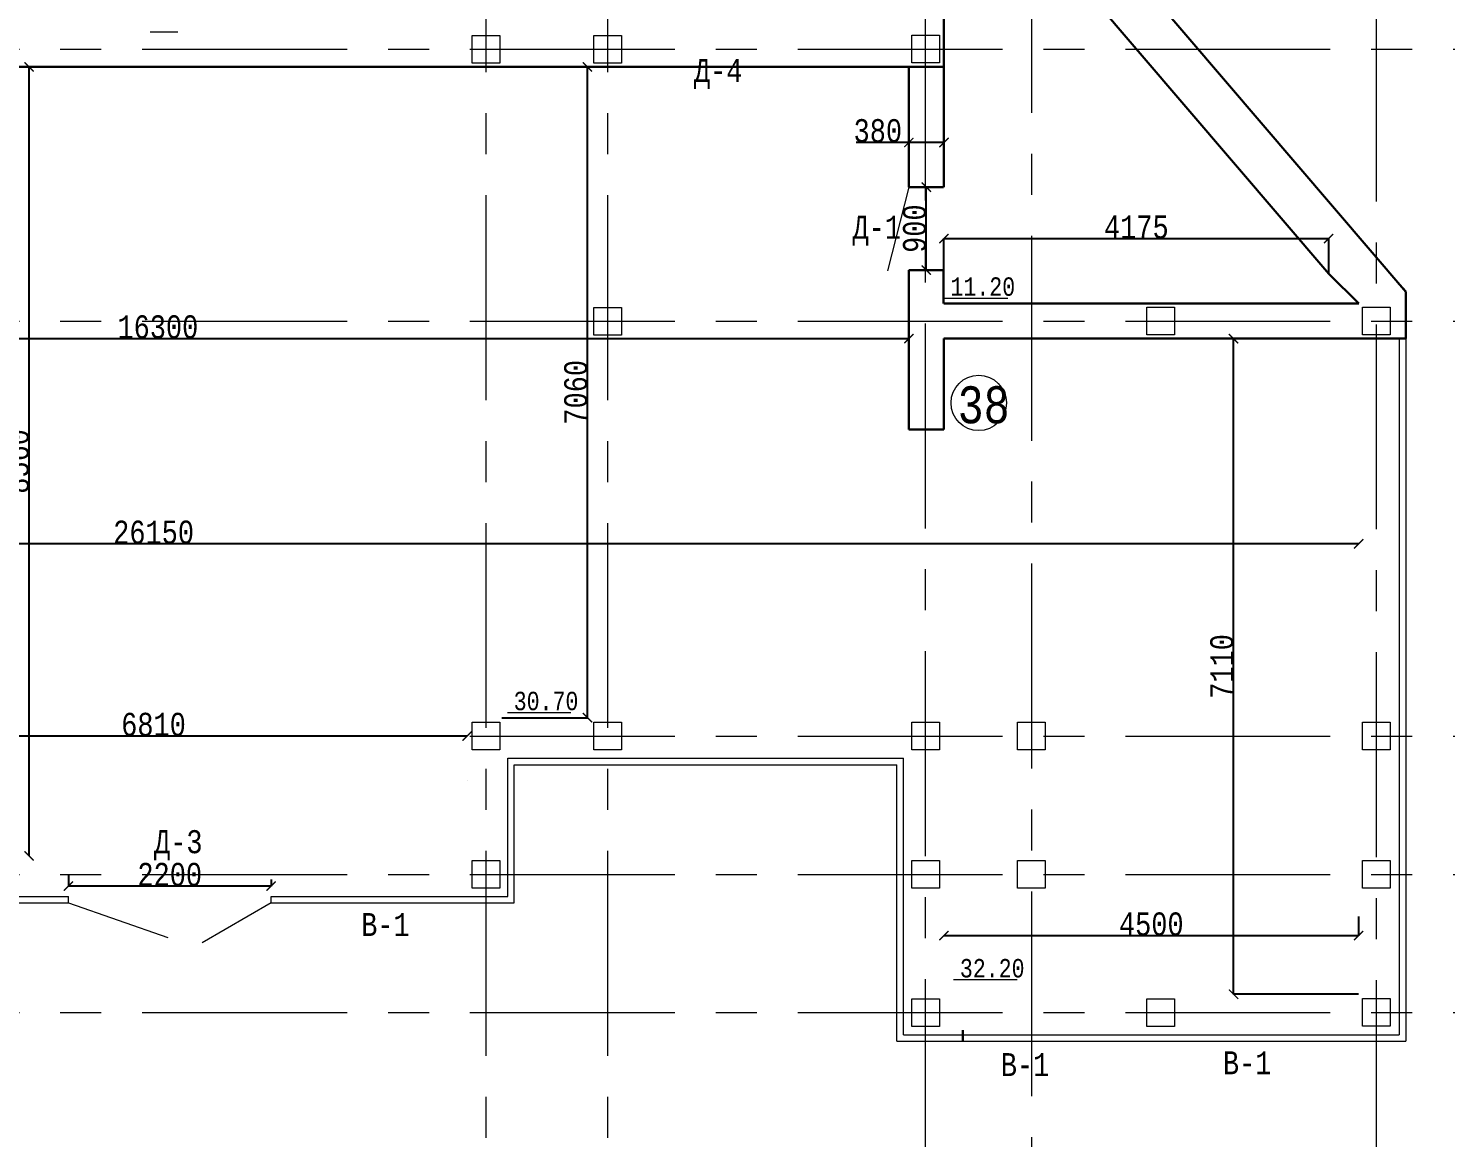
# Model space of a CAD drawing. Header units: millimetres. Extents: x -689206 to 4969298, y -1019800 to 703299.
# Drawn here: x 1087598 to 1102976, y -647233 to -635200 of the extents above; entities that cross this region are included whole.
import ezdxf

# ---------------------------------------------------------------- set-up
doc = ezdxf.new("R2010")
doc.units = ezdxf.units.MM
doc.linetypes.add('JIS_02_4.0', pattern=[5.5, 4, -1.5])
doc.linetypes.add('осеваяX2', pattern=[101.6, 63.5, -12.7, 12.7, -12.7])
for name, color, linetype, lineweight in [('несущие', 7, 'Continuous', 30), ('ОКНА', 250, 'Continuous', 20), ('ПЕРЕГОРОДКИ', 252, 'Continuous', 9), ('РАЗМЕРЫ', 7, 'Continuous', 9), ('сваи', 7, 'JIS_02_4.0', 30), ('стены', 7, 'Continuous', 20)]:
    doc.layers.add(name, color=color, linetype=linetype, lineweight=lineweight)
doc.layers.add('четотам', color=7, linetype='Continuous')
doc.styles.add('Аннотативный', font='isocteur.ttf', dxfattribs={"width": 0.7, "height": 250})
doc.dimstyles.new('Аннотативный', dxfattribs={"dimscale": 0, "dimtxt": 250, "dimasz": 100, "dimexe": 1.25, "dimexo": 0.625, "dimtad": 1, "dimdec": 0, "dimtxsty": 'Аннотативный', "dimblk": 'ARCHTICK', "dimcen": 2.5, "dimadec": 0, "dimazin": 0, "dimtfac": 1, "dimtdec": 0, "dimtmove": 0, "dimatfit": 3, "dimfxl": 1, "dimarcsym": 0})

# ---------------------------------------------------------------- blocks, each defined once
blk = doc.blocks.new('_ArchTick')
at = {"color": 0, "linetype": 'ByBlock', "const_width": 0.15}
blk.add_lwpolyline([(-0.5, -0.5), (0.5, 0.5)], dxfattribs=at)
blk = doc.blocks.new('*D5344')
at = {"layer": 'Defpoints', "color": 0, "lineweight": 30, "transparency": 16777216}
for p in [(1102032, -644834), (1097532, -645042), (1102032, -645042)]:
    blk.add_point(p, dxfattribs=at)
at = {"layer": 'стены', "color": 0, "lineweight": -2, "transparency": 16777216}
for p, q in [((1102032, -644834), (1102032, -645044)), ((1097532, -645042), (1097532, -645041)), ((1097532, -645042), (1102032, -645042))]:
    blk.add_line(p, q, dxfattribs=at)
at = {"layer": 'стены', "color": 0, "lineweight": -2, "transparency": 16777216, "xscale": 100, "yscale": 100, "zscale": 100, "rotation": 180}
blk.add_blockref('_ArchTick', (1097532, -645042), dxfattribs=at)
at = {"layer": 'стены', "color": 0, "lineweight": -2, "transparency": 16777216, "xscale": 100, "yscale": 100, "zscale": 100}
blk.add_blockref('_ArchTick', (1102032, -645042), dxfattribs=at)
at = {"layer": 'стены', "color": 0, "lineweight": 5, "transparency": 16777216, "insert": (1099782, -644917), "char_height": 250, "attachment_point": 5, "style": 'Аннотативный'}
blk.add_mtext('4500', dxfattribs=at)
blk = doc.blocks.new('*D5364')
at = {"layer": 'Defpoints', "color": 0, "lineweight": 30, "transparency": 16777216}
for p in [(1101707, -637481), (1097532, -637862), (1101707, -637862)]:
    blk.add_point(p, dxfattribs=at)
at = {"layer": 'стены', "color": 0, "lineweight": -2, "transparency": 16777216}
for p, q in [((1097532, -637861), (1097532, -637480)), ((1097532, -637481), (1101707, -637481)), ((1101707, -637861), (1101707, -637480))]:
    blk.add_line(p, q, dxfattribs=at)
at = {"layer": 'стены', "color": 0, "lineweight": -2, "transparency": 16777216, "xscale": 100, "yscale": 100, "zscale": 100, "rotation": 180}
blk.add_blockref('_ArchTick', (1097532, -637481), dxfattribs=at)
at = {"layer": 'стены', "color": 0, "lineweight": -2, "transparency": 16777216, "xscale": 100, "yscale": 100, "zscale": 100}
blk.add_blockref('_ArchTick', (1101707, -637481), dxfattribs=at)
at = {"layer": 'стены', "color": 0, "lineweight": 5, "transparency": 16777216, "insert": (1099620, -637356), "char_height": 250, "attachment_point": 5, "style": 'Аннотативный'}
blk.add_mtext('4175', dxfattribs=at)
blk = doc.blocks.new('*D5405')
at = {"layer": 'Defpoints', "color": 0, "lineweight": 30, "transparency": 16777216}
for p in [(1085552, -642878), (1085552, -642878), (1092359, -642878)]:
    blk.add_point(p, dxfattribs=at)
at = {"layer": 'РАЗМЕРЫ', "color": 0, "lineweight": -2, "transparency": 16777216}
for p, q in [((1085552, -642877), (1085552, -642876)), ((1092359, -642878), (1085552, -642878)), ((1092359, -642877), (1092359, -642876))]:
    blk.add_line(p, q, dxfattribs=at)
at = {"layer": 'РАЗМЕРЫ', "color": 0, "lineweight": -2, "transparency": 16777216, "xscale": 100, "yscale": 100, "zscale": 100, "rotation": 180}
blk.add_blockref('_ArchTick', (1085552, -642878), dxfattribs=at)
at = {"layer": 'РАЗМЕРЫ', "color": 0, "lineweight": -2, "transparency": 16777216, "xscale": 100, "yscale": 100, "zscale": 100}
blk.add_blockref('_ArchTick', (1092359, -642878), dxfattribs=at)
at = {"layer": 'РАЗМЕРЫ', "color": 0, "lineweight": 5, "transparency": 16777216, "insert": (1088956, -642752), "char_height": 250, "attachment_point": 5, "style": 'Аннотативный'}
blk.add_mtext('6810', dxfattribs=at)
blk = doc.blocks.new('*D5373')
at = {"layer": 'Defpoints', "color": 0, "linetype": 'ByBlock', "lineweight": 30, "transparency": 16777216}
for p in [(1088032, -644378), (1090232, -644433), (1088032, -644505)]:
    blk.add_point(p, dxfattribs=at)
at = {"layer": 'РАЗМЕРЫ', "color": 0, "linetype": 'ByBlock', "lineweight": -2, "transparency": 16777216}
for p, q in [((1088032, -644378), (1088032, -644507)), ((1090232, -644433), (1090232, -644507)), ((1090232, -644505), (1088032, -644505))]:
    blk.add_line(p, q, dxfattribs=at)
at = {"layer": 'РАЗМЕРЫ', "color": 0, "linetype": 'ByBlock', "lineweight": -2, "transparency": 16777216, "xscale": 100, "yscale": 100, "zscale": 100, "rotation": 180}
blk.add_blockref('_ArchTick', (1088032, -644505), dxfattribs=at)
at = {"layer": 'РАЗМЕРЫ', "color": 0, "linetype": 'ByBlock', "lineweight": -2, "transparency": 16777216, "xscale": 100, "yscale": 100, "zscale": 100}
blk.add_blockref('_ArchTick', (1090232, -644505), dxfattribs=at)
at = {"layer": 'РАЗМЕРЫ', "color": 0, "linetype": 'ByBlock', "lineweight": 5, "transparency": 16777216, "insert": (1089132, -644380), "char_height": 250, "attachment_point": 5, "style": 'Аннотативный'}
blk.add_mtext('2200', dxfattribs=at)
blk = doc.blocks.new('*D5416')
at = {"layer": 'Defpoints', "color": 0, "linetype": 'ByBlock', "lineweight": 30, "transparency": 16777216}
for p in [(1097152, -636438), (1097152, -636438), (1097532, -636438)]:
    blk.add_point(p, dxfattribs=at)
at = {"layer": 'РАЗМЕРЫ', "color": 0, "linetype": 'ByBlock', "lineweight": -2, "transparency": 16777216}
for p, q in [((1097152, -636438), (1096579, -636438)), ((1097152, -636437), (1097152, -636437)), ((1097532, -636438), (1097152, -636438)), ((1097532, -636437), (1097532, -636437))]:
    blk.add_line(p, q, dxfattribs=at)
at = {"layer": 'РАЗМЕРЫ', "color": 0, "linetype": 'ByBlock', "lineweight": -2, "transparency": 16777216, "xscale": 100, "yscale": 100, "zscale": 100, "rotation": 180}
blk.add_blockref('_ArchTick', (1097152, -636438), dxfattribs=at)
at = {"layer": 'РАЗМЕРЫ', "color": 0, "linetype": 'ByBlock', "lineweight": -2, "transparency": 16777216, "xscale": 100, "yscale": 100, "zscale": 100}
blk.add_blockref('_ArchTick', (1097532, -636438), dxfattribs=at)
at = {"layer": 'РАЗМЕРЫ', "color": 0, "linetype": 'ByBlock', "lineweight": 5, "transparency": 16777216, "insert": (1096815, -636312), "char_height": 250, "attachment_point": 5, "style": 'Аннотативный'}
blk.add_mtext('380', dxfattribs=at)
blk = doc.blocks.new('*D5384')
at = {"layer": 'Defpoints', "color": 0, "linetype": 'ByBlock', "lineweight": 30, "transparency": 16777216}
for p in [(1100675, -638566), (1102032, -638566), (1102032, -645678)]:
    blk.add_point(p, dxfattribs=at)
at = {"layer": 'РАЗМЕРЫ', "color": 0, "linetype": 'ByBlock', "lineweight": -2, "transparency": 16777216}
for p, q in [((1102032, -638566), (1100674, -638566)), ((1100675, -645678), (1100675, -638566)), ((1102032, -645678), (1100674, -645678))]:
    blk.add_line(p, q, dxfattribs=at)
at = {"layer": 'РАЗМЕРЫ', "color": 0, "linetype": 'ByBlock', "lineweight": -2, "transparency": 16777216, "xscale": 100, "yscale": 100, "zscale": 100}
for p, rotation in [((1100675, -638566), 90), ((1100675, -645678), 270)]:
    blk.add_blockref('_ArchTick', p, dxfattribs=dict(at, rotation=rotation))
at = {"layer": 'РАЗМЕРЫ', "color": 0, "linetype": 'ByBlock', "lineweight": 9, "transparency": 16777216, "insert": (1100549, -642122), "char_height": 250, "attachment_point": 5, "rotation": 90, "style": 'Аннотативный'}
blk.add_mtext('7110', dxfattribs=at)
blk = doc.blocks.new('*D5385')
at = {"layer": 'Defpoints', "color": 0, "linetype": 'ByBlock', "lineweight": 30, "transparency": 16777216}
for p in [(1092737, -635618), (1093664, -635618), (1092737, -642678)]:
    blk.add_point(p, dxfattribs=at)
at = {"layer": 'РАЗМЕРЫ', "color": 0, "linetype": 'ByBlock', "lineweight": -2, "transparency": 16777216}
for p, q in [((1092737, -635618), (1093666, -635618)), ((1093664, -642678), (1093664, -635618)), ((1092737, -642678), (1093666, -642678))]:
    blk.add_line(p, q, dxfattribs=at)
at = {"layer": 'РАЗМЕРЫ', "color": 0, "linetype": 'ByBlock', "lineweight": -2, "transparency": 16777216, "xscale": 100, "yscale": 100, "zscale": 100}
for p, rotation in [((1093664, -635618), 90), ((1093664, -642678), 270)]:
    blk.add_blockref('_ArchTick', p, dxfattribs=dict(at, rotation=rotation))
at = {"layer": 'РАЗМЕРЫ', "color": 0, "linetype": 'ByBlock', "lineweight": 5, "transparency": 16777216, "insert": (1093539, -639148), "char_height": 250, "attachment_point": 5, "rotation": 90, "style": 'Аннотативный'}
blk.add_mtext('7060', dxfattribs=at)
blk = doc.blocks.new('*D5441')
at = {"layer": 'Defpoints', "color": 0, "lineweight": 30, "ltscale": 150, "transparency": 16777216}
for p in [(1097341, -636923), (1097341, -636923), (1097341, -637823)]:
    blk.add_point(p, dxfattribs=at)
at = {"layer": 'РАЗМЕРЫ', "color": 0, "lineweight": -2, "ltscale": 150, "transparency": 16777216}
for p, q in [((1097341, -636923), (1097342, -636923)), ((1097341, -637823), (1097341, -636923)), ((1097340, -637823), (1097339, -637823))]:
    blk.add_line(p, q, dxfattribs=at)
at = {"layer": 'РАЗМЕРЫ', "color": 0, "lineweight": -2, "ltscale": 150, "transparency": 16777216, "xscale": 100, "yscale": 100, "zscale": 100}
for p, rotation in [((1097341, -636923), 90), ((1097341, -637823), 270)]:
    blk.add_blockref('_ArchTick', p, dxfattribs=dict(at, rotation=rotation))
at = {"layer": 'РАЗМЕРЫ', "color": 0, "lineweight": 5, "ltscale": 150, "transparency": 16777216, "insert": (1097215, -637373), "char_height": 250, "attachment_point": 5, "rotation": 90, "style": 'Аннотативный'}
blk.add_mtext('900', dxfattribs=at)
blk = doc.blocks.new('*D5444')
at = {"layer": 'Defpoints', "color": 0, "lineweight": 5, "ltscale": 15000, "transparency": 16777216}
for p in [(1087606, -635618), (1088938, -635618), (1087606, -644178)]:
    blk.add_point(p, dxfattribs=at)
at = {"layer": 'сваи', "color": 0, "lineweight": -2, "ltscale": 15000, "transparency": 16777216}
for p, q in [((1088937, -635618), (1087604, -635618)), ((1087606, -644178), (1087606, -635618)), ((1087606, -644178), (1087607, -644178))]:
    blk.add_line(p, q, dxfattribs=at)
at = {"layer": 'сваи', "color": 0, "lineweight": -2, "ltscale": 15000, "transparency": 16777216, "xscale": 100, "yscale": 100, "zscale": 100}
for p, rotation in [((1087606, -635618), 90), ((1087606, -644178), 270)]:
    blk.add_blockref('_ArchTick', p, dxfattribs=dict(at, rotation=rotation))
at = {"layer": 'сваи', "color": 0, "lineweight": 5, "ltscale": 15000, "transparency": 16777216, "insert": (1087480, -639898), "char_height": 250, "attachment_point": 5, "rotation": 90, "style": 'Аннотативный'}
blk.add_mtext('8560', dxfattribs=at)
blk = doc.blocks.new('*D5445')
at = {"layer": 'Defpoints', "color": 0, "lineweight": 30, "ltscale": 15000, "transparency": 16777216}
for p in [(1080853, -638566), (1097152, -638566), (1097152, -638566)]:
    blk.add_point(p, dxfattribs=at)
at = {"layer": 'сваи', "color": 0, "lineweight": -2, "ltscale": 15000, "transparency": 16777216}
for p, q in [((1080853, -638566), (1080853, -638567)), ((1080853, -638566), (1097152, -638566)), ((1097152, -638565), (1097152, -638564))]:
    blk.add_line(p, q, dxfattribs=at)
at = {"layer": 'сваи', "color": 0, "lineweight": -2, "ltscale": 15000, "transparency": 16777216, "xscale": 100, "yscale": 100, "zscale": 100, "rotation": 180}
blk.add_blockref('_ArchTick', (1080853, -638566), dxfattribs=at)
at = {"layer": 'сваи', "color": 0, "lineweight": -2, "ltscale": 15000, "transparency": 16777216, "xscale": 100, "yscale": 100, "zscale": 100}
blk.add_blockref('_ArchTick', (1097152, -638566), dxfattribs=at)
at = {"layer": 'сваи', "color": 0, "lineweight": 5, "ltscale": 15000, "transparency": 16777216, "insert": (1089003, -638440), "char_height": 250, "attachment_point": 5, "style": 'Аннотативный'}
blk.add_mtext('16300', dxfattribs=at)
blk = doc.blocks.new('*D5495')
at = {"layer": 'Defpoints', "color": 0, "lineweight": 30, "ltscale": 35, "transparency": 16777216}
for p in [(1075882, -640792), (1075882, -640792), (1102032, -640792)]:
    blk.add_point(p, dxfattribs=at)
at = {"layer": 'РАЗМЕРЫ', "color": 0, "lineweight": -2, "ltscale": 35, "transparency": 16777216}
for p, q in [((1075882, -640792), (1075882, -640791)), ((1102032, -640792), (1075882, -640792)), ((1102032, -640792), (1102032, -640791))]:
    blk.add_line(p, q, dxfattribs=at)
at = {"layer": 'РАЗМЕРЫ', "color": 0, "lineweight": -2, "ltscale": 35, "transparency": 16777216, "xscale": 100, "yscale": 100, "zscale": 100, "rotation": 180}
blk.add_blockref('_ArchTick', (1075882, -640792), dxfattribs=at)
at = {"layer": 'РАЗМЕРЫ', "color": 0, "lineweight": -2, "ltscale": 35, "transparency": 16777216, "xscale": 100, "yscale": 100, "zscale": 100}
blk.add_blockref('_ArchTick', (1102032, -640792), dxfattribs=at)
at = {"layer": 'РАЗМЕРЫ', "color": 0, "lineweight": 5, "ltscale": 35, "transparency": 16777216, "insert": (1088957, -640667), "char_height": 250, "attachment_point": 5, "style": 'Аннотативный'}
blk.add_mtext('26150', dxfattribs=at)

msp = doc.modelspace()

# ---------------------------------------------------------------- linework, layer by layer
at = {"layer": 'несущие', "color": 152, "true_color": 0x2776bb}
for p, q in [((1097152.3, -635617.7), (1097152.3, -636923.3)), ((1097152.3, -637823.3), (1097152.3, -638565.7)), ((1097532.3, -638185.7), (1102032.3, -638185.7)), ((1102032.3, -638565.7), (1097532.3, -638565.7))]:
    msp.add_line(p, q, dxfattribs=at)
at = {"layer": 'несущие', "color": 0}
msp.add_line((1101707.4, -637861.6), (1102032.3, -638185.7), dxfattribs=at)
at = {"layer": 'ОКНА', "color": 152, "lineweight": 9, "true_color": 0x2776bb}
for p, q in [((1092798.6, -643118), (1097092.3, -643118)), ((1092868.6, -643188), (1097022.3, -643188)), ((1085112.3, -644617.7), (1088032.2, -644617.7)), ((1085042.3, -644687.7), (1088032.2, -644687.7)), ((1090232.2, -644687.7), (1092868.6, -644687.7)), ((1097022.3, -646187.7), (1102542.3, -646187.7)), ((1097092.3, -646117.7), (1102472.3, -646117.7))]:
    msp.add_line(p, q, dxfattribs=at)
at = {"layer": 'ОКНА', "color": 152, "lineweight": 30, "true_color": 0x2776bb}
msp.add_line((1097736.3, -646067.7), (1097736.3, -646187.7), dxfattribs=at)
at = {"layer": 'ПЕРЕГОРОДКИ', "linetype": 'ByBlock', "lineweight": 9, "ltscale": 35}
msp.add_line((1097152.3, -636923.3), (1096919.5, -637830.3), dxfattribs=at)
at = {"layer": 'РАЗМЕРЫ', "color": 152, "linetype": 'осеваяX2', "lineweight": 5, "ltscale": 35, "true_color": 0x2776bb}
for p, q in [((1092562.3, -605006.7), (1092562.3, -654848)), ((1093882.2, -605006.7), (1093882.2, -654848)), ((1097332.3, -654848), (1097332.3, -605006.7)), ((1102222.3, -606408.2), (1102222.3, -654848)), ((1098482, -619670.6), (1098482, -654848)), ((1056829.5, -635427.7), (1123882.2, -635427.7)), ((1056829.5, -638375.7), (1109311.6, -638375.7)), ((1056829.5, -642877.7), (1123882.2, -642877.7)), ((1056829.5, -644377.7), (1123882.2, -644377.7)), ((1056829.5, -645877.7), (1123882.2, -645877.7))]:
    msp.add_line(p, q, dxfattribs=at)
at = {"layer": 'РАЗМЕРЫ', "lineweight": 30, "ltscale": 35}
for p, q in [((1097532.3, -635617.7), (1097532.3, -634031.6)), ((1094167.8, -635617.7), (1097532.3, -635617.7))]:
    msp.add_line(p, q, dxfattribs=at)
at = {"layer": 'РАЗМЕРЫ', "linetype": 'ByBlock', "lineweight": 20}
msp.add_line((1088919.1, -635237.7), (1089219.1, -635237.7), dxfattribs=at)
at = {"layer": 'РАЗМЕРЫ', "linetype": 'ByBlock', "lineweight": 30}
msp.add_line((1093777.2, -635617.7), (1094167.8, -635617.7), dxfattribs=at)
at = {"layer": 'РАЗМЕРЫ', "color": 152, "lineweight": 30, "ltscale": 150, "true_color": 0x2776bb}
for p, q in [((1097529, -636923.3), (1097152.3, -636923.3)), ((1097152.3, -637823.3), (1097529, -637823.3))]:
    msp.add_line(p, q, dxfattribs=at)
at = {"layer": 'РАЗМЕРЫ', "lineweight": 30, "ltscale": 150}
msp.add_line((1097529, -637823.3), (1097529, -638185.7), dxfattribs=at)
at = {"layer": 'РАЗМЕРЫ'}
msp.add_line((1097535.1, -638125.4), (1098224.4, -638125.4), dxfattribs=at)
at = {"layer": 'РАЗМЕРЫ', "color": 152, "lineweight": 30, "ltscale": 35, "true_color": 0x2776bb}
for p, q in [((1097152.3, -638564.4), (1097152.3, -639550.4)), ((1097532.3, -639550.4), (1097532.3, -638565.7)), ((1102032.3, -638565.7), (1102542.3, -638565.7)), ((1097152.3, -639550.4), (1097532.3, -639550.4))]:
    msp.add_line(p, q, dxfattribs=at)
at = {"layer": 'РАЗМЕРЫ', "color": 152, "true_color": 0x2776bb}
for p, q in [((1092795.9, -642620.9), (1093485.2, -642620.9)), ((1097637, -645519.6), (1098326.2, -645519.6))]:
    msp.add_line(p, q, dxfattribs=at)
at = {"layer": 'РАЗМЕРЫ', "color": 152, "lineweight": 9, "ltscale": 35, "true_color": 0x2776bb}
for p, q in [((1092798.6, -644617.7), (1092798.6, -643118)), ((1092868.6, -644687.7), (1092868.6, -643188)), ((1088032.2, -644687.7), (1088032.2, -644617.7)), ((1090232.2, -644687.7), (1090232.2, -644617.7)), ((1090232.2, -644617.7), (1092798.6, -644617.7))]:
    msp.add_line(p, q, dxfattribs=at)
at = {"layer": 'РАЗМЕРЫ', "color": 152, "lineweight": 25, "true_color": 0x2776bb}
msp.add_line((1092358.6, -643360.9), (1092359, -643360.9), dxfattribs=at)
at = {"layer": 'РАЗМЕРЫ', "color": 152, "lineweight": 9, "true_color": 0x2776bb}
for p, q in [((1088032.2, -644687.7), (1089111.6, -645064)), ((1090232.2, -644687.7), (1089482.1, -645120.7))]:
    msp.add_line(p, q, dxfattribs=at)
at = {"layer": 'стены', "color": 152, "lineweight": 30, "true_color": 0x2776bb}
for p, q in [((1102542.3, -638058.1), (1098809.6, -633694.5)), ((1101707.4, -637861.6), (1098427.1, -634031.6)), ((1097532.3, -636923.3), (1097532.3, -635617.7)), ((1102542.3, -638565.7), (1102542.3, -638058.1))]:
    msp.add_line(p, q, dxfattribs=at)
at = {"layer": 'стены', "lineweight": 30}
for p, q in [((1087407.8, -635617.7), (1092481.2, -635617.7)), ((1092481.2, -635617.7), (1094032.3, -635617.7)), ((1095957.3, -635617.7), (1097152.3, -635617.7)), ((1100065.3, -635946.6), (1100067.2, -635946.6)), ((1100169.8, -636066.6), (1100170, -636066.6)), ((1102542.3, -638056.1), (1102446.1, -637945.6))]:
    msp.add_line(p, q, dxfattribs=at)
at = {"layer": 'стены'}
msp.add_line((1102542.3, -638565.7), (1102542.3, -638058.1), dxfattribs=at)
at = {"layer": 'стены', "color": 152, "lineweight": 9, "true_color": 0x2776bb}
for p, q in [((1102472.3, -638565.7), (1102472.3, -646117.7)), ((1102542.3, -638565.7), (1102542.3, -646187.7)), ((1097092.3, -646117.7), (1097092.3, -643118)), ((1097022.3, -646187.7), (1097022.3, -643188))]:
    msp.add_line(p, q, dxfattribs=at)
at = {"layer": 'стены', "color": 152, "lineweight": 20, "true_color": 0x2776bb}
for points in [[(1097182.3, -635273.9), (1097482.3, -635273.9), (1097482.3, -635573.9), (1097182.3, -635573.9)], [(1092412.3, -635277.7), (1092712.3, -635277.7), (1092712.3, -635577.7), (1092412.3, -635577.7)], [(1093732.2, -635276.6), (1094032.2, -635276.6), (1094032.2, -635576.6), (1093732.2, -635576.6)], [(1099732.2, -638225.7), (1100032.2, -638225.7), (1100032.2, -638525.7), (1099732.2, -638525.7)], [(1102072.3, -638223.6), (1102372.3, -638223.6), (1102372.3, -638523.6), (1102072.3, -638523.6)], [(1092412.3, -642727.7), (1092712.3, -642727.7), (1092712.3, -643027.7), (1092412.3, -643027.7)], [(1093732.2, -642727.7), (1094032.2, -642727.7), (1094032.2, -643027.7), (1093732.2, -643027.7)], [(1097182.3, -642727.7), (1097482.3, -642727.7), (1097482.3, -643027.7), (1097182.3, -643027.7)], [(1098332, -642727.7), (1098632, -642727.7), (1098632, -643027.7), (1098332, -643027.7)], [(1102072.3, -642725.7), (1102372.3, -642725.7), (1102372.3, -643025.7), (1102072.3, -643025.7)], [(1092412.3, -644227.7), (1092712.3, -644227.7), (1092712.3, -644527.7), (1092412.3, -644527.7)], [(1097182.3, -644227.7), (1097482.3, -644227.7), (1097482.3, -644527.7), (1097182.3, -644527.7)], [(1098332, -644227.7), (1098632, -644227.7), (1098632, -644527.7), (1098332, -644527.7)], [(1102072.3, -644225.7), (1102372.3, -644225.7), (1102372.3, -644525.7), (1102072.3, -644525.7)], [(1097182.3, -645727.7), (1097482.3, -645727.7), (1097482.3, -646027.7), (1097182.3, -646027.7)], [(1099732.2, -645727.7), (1100032.2, -645727.7), (1100032.2, -646027.7), (1099732.2, -646027.7)], [(1102072.3, -645725.7), (1102372.3, -645725.7), (1102372.3, -646025.7), (1102072.3, -646025.7)]]:
    msp.add_lwpolyline(points, close=True, dxfattribs=at)
at = {"layer": 'стены', "lineweight": 20}
msp.add_lwpolyline([(1093732.2, -638227.7), (1094032.2, -638227.7), (1094032.2, -638527.7), (1093732.2, -638527.7)], close=True, dxfattribs=at)
at = {"layer": 'четотам', "lineweight": 13}
msp.add_circle((1097909.5, -639263.3), 300, dxfattribs=at)

# ---------------------------------------------------------------- texts
at = {"layer": 'РАЗМЕРЫ', "lineweight": 20, "ltscale": 150, "char_height": 250, "width": 922.913, "attachment_point": 1, "style": 'Аннотативный'}
for s, insert in [('Д-4', (1094819.5, -635532.8)), ('Д-1', (1096539.5, -637232.8))]:
    msp.add_mtext(s, dxfattribs=dict(at, insert=insert))
at = {"layer": 'РАЗМЕРЫ', "insert": (1097603.4, -637901.4), "char_height": 200, "width": 656.117, "attachment_point": 1, "style": 'Аннотативный'}
msp.add_mtext('11.20', dxfattribs=at)
at = {"layer": 'РАЗМЕРЫ', "lineweight": 13, "ltscale": 150, "insert": (1097681.5, -639083.4), "char_height": 401.1, "width": 1460, "attachment_point": 1, "style": 'Аннотативный'}
msp.add_mtext('38', dxfattribs=at)
at = {"layer": 'РАЗМЕРЫ', "color": 152, "true_color": 0x2776bb, "char_height": 200, "width": 656.117, "attachment_point": 1, "style": 'Аннотативный'}
for s, insert in [('30.70', (1092864.2, -642396.9)), ('32.20', (1097705.2, -645295.6))]:
    msp.add_mtext(s, dxfattribs=dict(at, insert=insert))
at = {"layer": 'РАЗМЕРЫ', "color": 152, "lineweight": 20, "ltscale": 150, "true_color": 0x2776bb, "char_height": 250, "width": 922.913, "attachment_point": 1, "style": 'Аннотативный'}
for s, insert in [('Д-3', (1088961.3, -643898)), ('В-1', (1091209.5, -644796.1)), ('В-1', (1098149.5, -646316.1)), ('В-1', (1100559.5, -646296.1))]:
    msp.add_mtext(s, dxfattribs=dict(at, insert=insert))

# ---------------------------------------------------------------- dimensions: what is measured, and where the dimension line sits
at = {"layer": 'РАЗМЕРЫ', "color": 152, "linetype": 'ByBlock', "lineweight": 5, "true_color": 0x2776bb}
dim = msp.add_linear_dim(base=(1093664.4, -635617.7), p1=(1092736.8, -642678), p2=(1092736.8, -635617.7), angle=90, dimstyle='Аннотативный', dxfattribs=at)
dim.commit()
dim.dimension.update_dxf_attribs({"geometry": '*D5385', "text_midpoint": (1093538.8, -639147.8)})
at = {"layer": 'РАЗМЕРЫ', "color": 18, "linetype": 'ByBlock', "lineweight": 5, "true_color": 0x000000}
dim = msp.add_linear_dim(base=(1097152.3, -636437.9), p1=(1097532.3, -636437.9), p2=(1097152.3, -636437.9), dimstyle='Аннотативный', dxfattribs=at)
dim.commit()
dim.dimension.update_dxf_attribs({"geometry": '*D5416', "text_midpoint": (1096815.4, -636312.3)})
at = {"layer": 'РАЗМЕРЫ', "color": 152, "lineweight": 5, "ltscale": 150, "true_color": 0x2776bb}
dim = msp.add_linear_dim(base=(1097340.6, -636923.3), p1=(1097340.6, -637823.3), p2=(1097340.6, -636923.3), angle=90, dimstyle='Аннотативный', dxfattribs=at)
dim.commit()
dim.dimension.update_dxf_attribs({"geometry": '*D5441', "text_midpoint": (1097215, -637373.3)})
at = {"layer": 'РАЗМЕРЫ', "color": 152, "linetype": 'ByBlock', "lineweight": 9, "true_color": 0x2776bb}
dim = msp.add_linear_dim(base=(1100675.1, -638565.7), p1=(1102032.3, -645677.7), p2=(1102032.3, -638565.7), angle=90, text='7110', dimstyle='Аннотативный', dxfattribs=at)
dim.commit()
dim.dimension.update_dxf_attribs({"geometry": '*D5384', "text_midpoint": (1100549.4, -642121.7)})
at = {"layer": 'РАЗМЕРЫ', "color": 152, "lineweight": 5, "ltscale": 35, "true_color": 0x2776bb}
dim = msp.add_linear_dim(base=(1075882.2, -640792.1), p1=(1102032.3, -640792.1), p2=(1075882.2, -640792.1), dimstyle='Аннотативный', dxfattribs=at)
dim.commit()
dim.dimension.update_dxf_attribs({"geometry": '*D5495', "text_midpoint": (1088957.3, -640666.5)})
at = {"layer": 'РАЗМЕРЫ', "color": 152, "lineweight": 5, "true_color": 0x2776bb}
dim = msp.add_linear_dim(base=(1085552.3, -642877.7), p1=(1092359, -642877.7), p2=(1085552.3, -642877.7), text='6810', dimstyle='Аннотативный', dxfattribs=at)
dim.commit()
dim.dimension.update_dxf_attribs({"geometry": '*D5405', "text_midpoint": (1088955.6, -642752.1)})
at = {"layer": 'РАЗМЕРЫ', "color": 152, "linetype": 'ByBlock', "lineweight": 5, "true_color": 0x2776bb}
dim = msp.add_linear_dim(base=(1088032.2, -644505.4), p1=(1090232.2, -644432.7), p2=(1088032.2, -644377.7), dimstyle='Аннотативный', dxfattribs=at)
dim.commit()
dim.dimension.update_dxf_attribs({"geometry": '*D5373', "text_midpoint": (1089132.2, -644379.7)})
at = {"layer": 'сваи', "color": 152, "lineweight": 5, "ltscale": 15000, "true_color": 0x2776bb}
dim = msp.add_linear_dim(base=(1087605.5, -635617.7), p1=(1087605.5, -644177.7), p2=(1088937.7, -635617.7), angle=90, dimstyle='Аннотативный', dxfattribs=at)
dim.commit()
dim.dimension.update_dxf_attribs({"geometry": '*D5444', "text_midpoint": (1087479.9, -639897.7)})
dim = msp.add_linear_dim(base=(1097152.3, -638565.7), p1=(1080852.9, -638565.6), p2=(1097152.3, -638565.7), text='16300', dimstyle='Аннотативный', dxfattribs=at)
dim.commit()
dim.dimension.update_dxf_attribs({"geometry": '*D5445', "text_midpoint": (1089002.6, -638440)})
at = {"layer": 'стены', "lineweight": 5}
dim = msp.add_linear_dim(base=(1101707.4, -637481.3), p1=(1097532.3, -637861.6), p2=(1101707.4, -637861.6), dimstyle='Аннотативный', dxfattribs=at)
dim.commit()
dim.dimension.update_dxf_attribs({"geometry": '*D5364', "text_midpoint": (1099619.8, -637355.7)})
at = {"layer": 'стены', "color": 152, "lineweight": 5, "true_color": 0x2776bb}
dim = msp.add_linear_dim(base=(1102032.3, -645042.5), p1=(1097532.3, -645042.5), p2=(1102032.3, -644833.6), dimstyle='Аннотативный', dxfattribs=at)
dim.commit()
dim.dimension.update_dxf_attribs({"geometry": '*D5344', "text_midpoint": (1099782.3, -644916.9)})

doc.saveas('drawing.dxf')
